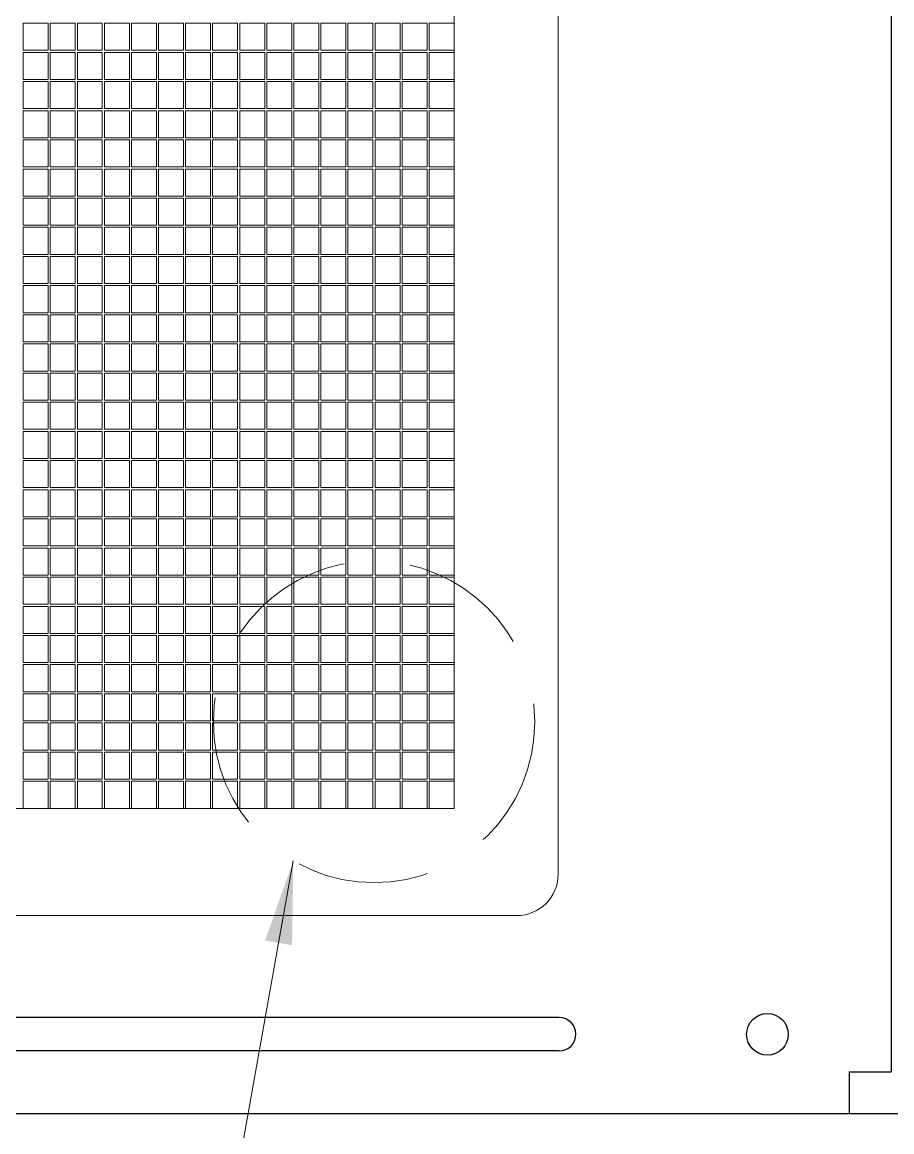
# Model space of a CAD drawing. Extents: x 365 to 1637, y -92 to 444.
# Drawn here: x 1160.39 to 1181.27, y 11.66 to 38.3 of the extents above; entities that cross this region are included whole.
import ezdxf

# ---------------------------------------------------------------- set-up
doc = ezdxf.new("R2010")
doc.units = 0
doc.linetypes.add('HIDDEN2', pattern=[4.7625, 3.175, -1.5875])
for name, color, linetype, lineweight in [('-Dim_mm', 5, 'CONTINUOUS', 13), ('-Text', 7, 'CONTINUOUS', 9), ('AA Detail', 6, 'CONTINUOUS', 20), ('ACTIVE_AREA', 6, 'CONTINUOUS', 0), ('BEZEL', 7, 'CONTINUOUS', 18), ('Detail Circle', 132, 'HIDDEN2', 20), ('VIEW_AREA', 44, 'CONTINUOUS', 20)]:
    doc.layers.add(name, color=color, linetype=linetype, lineweight=lineweight)
doc.layers.add('BZL', color=7, linetype='CONTINUOUS')
doc.layers.add('PCB', color=94, linetype='CONTINUOUS')
doc.styles.add('STYLE1', font='arial.ttf')
doc.dimstyles.new('10x LO_mm', dxfattribs={"dimtxt": 2.6666, "dimasz": 2, "dimexe": 0.5, "dimexo": 0.5, "dimgap": 0.5, "dimtad": 1, "dimlfac": 0.1, "dimzin": 4, "dimdsep": 46, "dimtxsty": 'STYLE1', "dimcen": -2.5, "dimclrd": 256, "dimclre": 256, "dimclrt": 256, "dimadec": 0, "dimazin": 0, "dimtp": 0.5, "dimtm": 0.5, "dimtfac": 1, "dimtmove": 0, "dimatfit": 1, "dimfxl": 0, "dimtolj": 1, "dimtzin": 0, "dimlwd": -1, "dimlwe": -1, "dimarcsym": 0})

# ---------------------------------------------------------------- blocks, each defined once
blk = doc.blocks.new('va')
at = {"layer": 'VIEW_AREA'}
for p, q in [((535.779, 175.903), (535.779, 150.403)), ((453.829, 149.403), (534.779, 149.403))]:
    blk.add_line(p, q, dxfattribs=at)
blk.add_arc((534.779, 150.403), 1, 270, 0, dxfattribs=at)
blk = doc.blocks.new('bezel')
at = {"layer": 'BZL'}
for p, q in [((543.779, 180.653), (543.779, 145.653)), ((535.804, 146.953), (452.804, 146.953)), ((535.804, 146.153), (452.804, 146.153)), ((542.779, 144.653), (542.779, 145.653)), ((542.779, 145.653), (543.779, 145.653)), ((445.829, 144.653), (542.779, 144.653))]:
    blk.add_line(p, q, dxfattribs=at)
blk.add_circle((540.804, 146.553), 0.5, dxfattribs=at)
blk.add_arc((535.804, 146.553), 0.4, 270, 90, dxfattribs=at)

msp = doc.modelspace()

# ---------------------------------------------------------------- linework, layer by layer
at = {"layer": 'AA Detail'}
msp.add_lwpolyline([(1092.812, 41.772), (1170.762, 41.772), (1170.762, 19.422), (1092.812, 19.422)], close=True, dxfattribs=at)
at = {"layer": 'ACTIVE_AREA'}
for points in [[(1160.412, 37.622), (1161.012, 37.622), (1161.012, 38.272), (1160.412, 38.272)], [(1161.062, 37.622), (1161.662, 37.622), (1161.662, 38.272), (1161.062, 38.272)], [(1161.712, 37.622), (1162.312, 37.622), (1162.312, 38.272), (1161.712, 38.272)], [(1162.362, 37.622), (1162.962, 37.622), (1162.962, 38.272), (1162.362, 38.272)], [(1163.012, 37.622), (1163.612, 37.622), (1163.612, 38.272), (1163.012, 38.272)], [(1163.662, 37.622), (1164.262, 37.622), (1164.262, 38.272), (1163.662, 38.272)], [(1164.312, 37.622), (1164.912, 37.622), (1164.912, 38.272), (1164.312, 38.272)], [(1164.962, 37.622), (1165.562, 37.622), (1165.562, 38.272), (1164.962, 38.272)], [(1165.612, 37.622), (1166.212, 37.622), (1166.212, 38.272), (1165.612, 38.272)], [(1166.262, 37.622), (1166.862, 37.622), (1166.862, 38.272), (1166.262, 38.272)], [(1166.912, 37.622), (1167.512, 37.622), (1167.512, 38.272), (1166.912, 38.272)], [(1167.562, 37.622), (1168.162, 37.622), (1168.162, 38.272), (1167.562, 38.272)], [(1168.212, 37.622), (1168.812, 37.622), (1168.812, 38.272), (1168.212, 38.272)], [(1168.862, 37.622), (1169.462, 37.622), (1169.462, 38.272), (1168.862, 38.272)], [(1169.512, 37.622), (1170.112, 37.622), (1170.112, 38.272), (1169.512, 38.272)], [(1170.162, 37.622), (1170.762, 37.622), (1170.762, 38.272), (1170.162, 38.272)], [(1160.412, 36.922), (1161.012, 36.922), (1161.012, 37.572), (1160.412, 37.572)], [(1161.062, 36.922), (1161.662, 36.922), (1161.662, 37.572), (1161.062, 37.572)], [(1161.712, 36.922), (1162.312, 36.922), (1162.312, 37.572), (1161.712, 37.572)], [(1162.362, 36.922), (1162.962, 36.922), (1162.962, 37.572), (1162.362, 37.572)], [(1163.012, 36.922), (1163.612, 36.922), (1163.612, 37.572), (1163.012, 37.572)], [(1163.662, 36.922), (1164.262, 36.922), (1164.262, 37.572), (1163.662, 37.572)], [(1164.312, 36.922), (1164.912, 36.922), (1164.912, 37.572), (1164.312, 37.572)], [(1164.962, 36.922), (1165.562, 36.922), (1165.562, 37.572), (1164.962, 37.572)], [(1165.612, 36.922), (1166.212, 36.922), (1166.212, 37.572), (1165.612, 37.572)], [(1166.262, 36.922), (1166.862, 36.922), (1166.862, 37.572), (1166.262, 37.572)], [(1166.912, 36.922), (1167.512, 36.922), (1167.512, 37.572), (1166.912, 37.572)], [(1167.562, 36.922), (1168.162, 36.922), (1168.162, 37.572), (1167.562, 37.572)], [(1168.212, 36.922), (1168.812, 36.922), (1168.812, 37.572), (1168.212, 37.572)], [(1168.862, 36.922), (1169.462, 36.922), (1169.462, 37.572), (1168.862, 37.572)], [(1169.512, 36.922), (1170.112, 36.922), (1170.112, 37.572), (1169.512, 37.572)], [(1170.162, 36.922), (1170.762, 36.922), (1170.762, 37.572), (1170.162, 37.572)], [(1160.412, 36.222), (1161.012, 36.222), (1161.012, 36.872), (1160.412, 36.872)], [(1161.062, 36.222), (1161.662, 36.222), (1161.662, 36.872), (1161.062, 36.872)], [(1161.712, 36.222), (1162.312, 36.222), (1162.312, 36.872), (1161.712, 36.872)], [(1162.362, 36.222), (1162.962, 36.222), (1162.962, 36.872), (1162.362, 36.872)], [(1163.012, 36.222), (1163.612, 36.222), (1163.612, 36.872), (1163.012, 36.872)], [(1163.662, 36.222), (1164.262, 36.222), (1164.262, 36.872), (1163.662, 36.872)], [(1164.312, 36.222), (1164.912, 36.222), (1164.912, 36.872), (1164.312, 36.872)], [(1164.962, 36.222), (1165.562, 36.222), (1165.562, 36.872), (1164.962, 36.872)], [(1165.612, 36.222), (1166.212, 36.222), (1166.212, 36.872), (1165.612, 36.872)], [(1166.262, 36.222), (1166.862, 36.222), (1166.862, 36.872), (1166.262, 36.872)], [(1166.912, 36.222), (1167.512, 36.222), (1167.512, 36.872), (1166.912, 36.872)], [(1167.562, 36.222), (1168.162, 36.222), (1168.162, 36.872), (1167.562, 36.872)], [(1168.212, 36.222), (1168.812, 36.222), (1168.812, 36.872), (1168.212, 36.872)], [(1168.862, 36.222), (1169.462, 36.222), (1169.462, 36.872), (1168.862, 36.872)], [(1169.512, 36.222), (1170.112, 36.222), (1170.112, 36.872), (1169.512, 36.872)], [(1170.162, 36.222), (1170.762, 36.222), (1170.762, 36.872), (1170.162, 36.872)], [(1160.412, 35.522), (1161.012, 35.522), (1161.012, 36.172), (1160.412, 36.172)], [(1161.062, 35.522), (1161.662, 35.522), (1161.662, 36.172), (1161.062, 36.172)], [(1161.712, 35.522), (1162.312, 35.522), (1162.312, 36.172), (1161.712, 36.172)], [(1162.362, 35.522), (1162.962, 35.522), (1162.962, 36.172), (1162.362, 36.172)], [(1163.012, 35.522), (1163.612, 35.522), (1163.612, 36.172), (1163.012, 36.172)], [(1163.662, 35.522), (1164.262, 35.522), (1164.262, 36.172), (1163.662, 36.172)], [(1164.312, 35.522), (1164.912, 35.522), (1164.912, 36.172), (1164.312, 36.172)], [(1164.962, 35.522), (1165.562, 35.522), (1165.562, 36.172), (1164.962, 36.172)], [(1165.612, 35.522), (1166.212, 35.522), (1166.212, 36.172), (1165.612, 36.172)], [(1166.262, 35.522), (1166.862, 35.522), (1166.862, 36.172), (1166.262, 36.172)], [(1166.912, 35.522), (1167.512, 35.522), (1167.512, 36.172), (1166.912, 36.172)], [(1167.562, 35.522), (1168.162, 35.522), (1168.162, 36.172), (1167.562, 36.172)], [(1168.212, 35.522), (1168.812, 35.522), (1168.812, 36.172), (1168.212, 36.172)], [(1168.862, 35.522), (1169.462, 35.522), (1169.462, 36.172), (1168.862, 36.172)], [(1169.512, 35.522), (1170.112, 35.522), (1170.112, 36.172), (1169.512, 36.172)], [(1170.162, 35.522), (1170.762, 35.522), (1170.762, 36.172), (1170.162, 36.172)], [(1160.412, 34.822), (1161.012, 34.822), (1161.012, 35.472), (1160.412, 35.472)], [(1161.062, 34.822), (1161.662, 34.822), (1161.662, 35.472), (1161.062, 35.472)], [(1161.712, 34.822), (1162.312, 34.822), (1162.312, 35.472), (1161.712, 35.472)], [(1162.362, 34.822), (1162.962, 34.822), (1162.962, 35.472), (1162.362, 35.472)], [(1163.012, 34.822), (1163.612, 34.822), (1163.612, 35.472), (1163.012, 35.472)], [(1163.662, 34.822), (1164.262, 34.822), (1164.262, 35.472), (1163.662, 35.472)], [(1164.312, 34.822), (1164.912, 34.822), (1164.912, 35.472), (1164.312, 35.472)], [(1164.962, 34.822), (1165.562, 34.822), (1165.562, 35.472), (1164.962, 35.472)], [(1165.612, 34.822), (1166.212, 34.822), (1166.212, 35.472), (1165.612, 35.472)], [(1166.262, 34.822), (1166.862, 34.822), (1166.862, 35.472), (1166.262, 35.472)], [(1166.912, 34.822), (1167.512, 34.822), (1167.512, 35.472), (1166.912, 35.472)], [(1167.562, 34.822), (1168.162, 34.822), (1168.162, 35.472), (1167.562, 35.472)], [(1168.212, 34.822), (1168.812, 34.822), (1168.812, 35.472), (1168.212, 35.472)], [(1168.862, 34.822), (1169.462, 34.822), (1169.462, 35.472), (1168.862, 35.472)], [(1169.512, 34.822), (1170.112, 34.822), (1170.112, 35.472), (1169.512, 35.472)], [(1170.162, 34.822), (1170.762, 34.822), (1170.762, 35.472), (1170.162, 35.472)], [(1160.412, 34.122), (1161.012, 34.122), (1161.012, 34.772), (1160.412, 34.772)], [(1161.062, 34.122), (1161.662, 34.122), (1161.662, 34.772), (1161.062, 34.772)], [(1161.712, 34.122), (1162.312, 34.122), (1162.312, 34.772), (1161.712, 34.772)], [(1162.362, 34.122), (1162.962, 34.122), (1162.962, 34.772), (1162.362, 34.772)], [(1163.012, 34.122), (1163.612, 34.122), (1163.612, 34.772), (1163.012, 34.772)], [(1163.662, 34.122), (1164.262, 34.122), (1164.262, 34.772), (1163.662, 34.772)], [(1164.312, 34.122), (1164.912, 34.122), (1164.912, 34.772), (1164.312, 34.772)], [(1164.962, 34.122), (1165.562, 34.122), (1165.562, 34.772), (1164.962, 34.772)], [(1165.612, 34.122), (1166.212, 34.122), (1166.212, 34.772), (1165.612, 34.772)], [(1166.262, 34.122), (1166.862, 34.122), (1166.862, 34.772), (1166.262, 34.772)], [(1166.912, 34.122), (1167.512, 34.122), (1167.512, 34.772), (1166.912, 34.772)], [(1167.562, 34.122), (1168.162, 34.122), (1168.162, 34.772), (1167.562, 34.772)], [(1168.212, 34.122), (1168.812, 34.122), (1168.812, 34.772), (1168.212, 34.772)], [(1168.862, 34.122), (1169.462, 34.122), (1169.462, 34.772), (1168.862, 34.772)], [(1169.512, 34.122), (1170.112, 34.122), (1170.112, 34.772), (1169.512, 34.772)], [(1170.162, 34.122), (1170.762, 34.122), (1170.762, 34.772), (1170.162, 34.772)], [(1160.412, 33.422), (1161.012, 33.422), (1161.012, 34.072), (1160.412, 34.072)], [(1161.062, 33.422), (1161.662, 33.422), (1161.662, 34.072), (1161.062, 34.072)], [(1161.712, 33.422), (1162.312, 33.422), (1162.312, 34.072), (1161.712, 34.072)], [(1162.362, 33.422), (1162.962, 33.422), (1162.962, 34.072), (1162.362, 34.072)], [(1163.012, 33.422), (1163.612, 33.422), (1163.612, 34.072), (1163.012, 34.072)], [(1163.662, 33.422), (1164.262, 33.422), (1164.262, 34.072), (1163.662, 34.072)], [(1164.312, 33.422), (1164.912, 33.422), (1164.912, 34.072), (1164.312, 34.072)], [(1164.962, 33.422), (1165.562, 33.422), (1165.562, 34.072), (1164.962, 34.072)], [(1165.612, 33.422), (1166.212, 33.422), (1166.212, 34.072), (1165.612, 34.072)], [(1166.262, 33.422), (1166.862, 33.422), (1166.862, 34.072), (1166.262, 34.072)], [(1166.912, 33.422), (1167.512, 33.422), (1167.512, 34.072), (1166.912, 34.072)], [(1167.562, 33.422), (1168.162, 33.422), (1168.162, 34.072), (1167.562, 34.072)], [(1168.212, 33.422), (1168.812, 33.422), (1168.812, 34.072), (1168.212, 34.072)], [(1168.862, 33.422), (1169.462, 33.422), (1169.462, 34.072), (1168.862, 34.072)], [(1169.512, 33.422), (1170.112, 33.422), (1170.112, 34.072), (1169.512, 34.072)], [(1170.162, 33.422), (1170.762, 33.422), (1170.762, 34.072), (1170.162, 34.072)], [(1160.412, 32.722), (1161.012, 32.722), (1161.012, 33.372), (1160.412, 33.372)], [(1161.062, 32.722), (1161.662, 32.722), (1161.662, 33.372), (1161.062, 33.372)], [(1161.712, 32.722), (1162.312, 32.722), (1162.312, 33.372), (1161.712, 33.372)], [(1162.362, 32.722), (1162.962, 32.722), (1162.962, 33.372), (1162.362, 33.372)], [(1163.012, 32.722), (1163.612, 32.722), (1163.612, 33.372), (1163.012, 33.372)], [(1163.662, 32.722), (1164.262, 32.722), (1164.262, 33.372), (1163.662, 33.372)], [(1164.312, 32.722), (1164.912, 32.722), (1164.912, 33.372), (1164.312, 33.372)], [(1164.962, 32.722), (1165.562, 32.722), (1165.562, 33.372), (1164.962, 33.372)], [(1165.612, 32.722), (1166.212, 32.722), (1166.212, 33.372), (1165.612, 33.372)], [(1166.262, 32.722), (1166.862, 32.722), (1166.862, 33.372), (1166.262, 33.372)], [(1166.912, 32.722), (1167.512, 32.722), (1167.512, 33.372), (1166.912, 33.372)], [(1167.562, 32.722), (1168.162, 32.722), (1168.162, 33.372), (1167.562, 33.372)], [(1168.212, 32.722), (1168.812, 32.722), (1168.812, 33.372), (1168.212, 33.372)], [(1168.862, 32.722), (1169.462, 32.722), (1169.462, 33.372), (1168.862, 33.372)], [(1169.512, 32.722), (1170.112, 32.722), (1170.112, 33.372), (1169.512, 33.372)], [(1170.162, 32.722), (1170.762, 32.722), (1170.762, 33.372), (1170.162, 33.372)], [(1160.412, 32.022), (1161.012, 32.022), (1161.012, 32.672), (1160.412, 32.672)], [(1161.062, 32.022), (1161.662, 32.022), (1161.662, 32.672), (1161.062, 32.672)], [(1161.712, 32.022), (1162.312, 32.022), (1162.312, 32.672), (1161.712, 32.672)], [(1162.362, 32.022), (1162.962, 32.022), (1162.962, 32.672), (1162.362, 32.672)], [(1163.012, 32.022), (1163.612, 32.022), (1163.612, 32.672), (1163.012, 32.672)], [(1163.662, 32.022), (1164.262, 32.022), (1164.262, 32.672), (1163.662, 32.672)], [(1164.312, 32.022), (1164.912, 32.022), (1164.912, 32.672), (1164.312, 32.672)], [(1164.962, 32.022), (1165.562, 32.022), (1165.562, 32.672), (1164.962, 32.672)], [(1165.612, 32.022), (1166.212, 32.022), (1166.212, 32.672), (1165.612, 32.672)], [(1166.262, 32.022), (1166.862, 32.022), (1166.862, 32.672), (1166.262, 32.672)], [(1166.912, 32.022), (1167.512, 32.022), (1167.512, 32.672), (1166.912, 32.672)], [(1167.562, 32.022), (1168.162, 32.022), (1168.162, 32.672), (1167.562, 32.672)], [(1168.212, 32.022), (1168.812, 32.022), (1168.812, 32.672), (1168.212, 32.672)], [(1168.862, 32.022), (1169.462, 32.022), (1169.462, 32.672), (1168.862, 32.672)], [(1169.512, 32.022), (1170.112, 32.022), (1170.112, 32.672), (1169.512, 32.672)], [(1170.162, 32.022), (1170.762, 32.022), (1170.762, 32.672), (1170.162, 32.672)], [(1160.412, 31.322), (1161.012, 31.322), (1161.012, 31.972), (1160.412, 31.972)], [(1161.062, 31.322), (1161.662, 31.322), (1161.662, 31.972), (1161.062, 31.972)], [(1161.712, 31.322), (1162.312, 31.322), (1162.312, 31.972), (1161.712, 31.972)], [(1162.362, 31.322), (1162.962, 31.322), (1162.962, 31.972), (1162.362, 31.972)], [(1163.012, 31.322), (1163.612, 31.322), (1163.612, 31.972), (1163.012, 31.972)], [(1163.662, 31.322), (1164.262, 31.322), (1164.262, 31.972), (1163.662, 31.972)], [(1164.312, 31.322), (1164.912, 31.322), (1164.912, 31.972), (1164.312, 31.972)], [(1164.962, 31.322), (1165.562, 31.322), (1165.562, 31.972), (1164.962, 31.972)], [(1165.612, 31.322), (1166.212, 31.322), (1166.212, 31.972), (1165.612, 31.972)], [(1166.262, 31.322), (1166.862, 31.322), (1166.862, 31.972), (1166.262, 31.972)], [(1166.912, 31.322), (1167.512, 31.322), (1167.512, 31.972), (1166.912, 31.972)], [(1167.562, 31.322), (1168.162, 31.322), (1168.162, 31.972), (1167.562, 31.972)], [(1168.212, 31.322), (1168.812, 31.322), (1168.812, 31.972), (1168.212, 31.972)], [(1168.862, 31.322), (1169.462, 31.322), (1169.462, 31.972), (1168.862, 31.972)], [(1169.512, 31.322), (1170.112, 31.322), (1170.112, 31.972), (1169.512, 31.972)], [(1170.162, 31.322), (1170.762, 31.322), (1170.762, 31.972), (1170.162, 31.972)], [(1160.412, 30.622), (1161.012, 30.622), (1161.012, 31.272), (1160.412, 31.272)], [(1161.062, 30.622), (1161.662, 30.622), (1161.662, 31.272), (1161.062, 31.272)], [(1161.712, 30.622), (1162.312, 30.622), (1162.312, 31.272), (1161.712, 31.272)], [(1162.362, 30.622), (1162.962, 30.622), (1162.962, 31.272), (1162.362, 31.272)], [(1163.012, 30.622), (1163.612, 30.622), (1163.612, 31.272), (1163.012, 31.272)], [(1163.662, 30.622), (1164.262, 30.622), (1164.262, 31.272), (1163.662, 31.272)], [(1164.312, 30.622), (1164.912, 30.622), (1164.912, 31.272), (1164.312, 31.272)], [(1164.962, 30.622), (1165.562, 30.622), (1165.562, 31.272), (1164.962, 31.272)], [(1165.612, 30.622), (1166.212, 30.622), (1166.212, 31.272), (1165.612, 31.272)], [(1166.262, 30.622), (1166.862, 30.622), (1166.862, 31.272), (1166.262, 31.272)], [(1166.912, 30.622), (1167.512, 30.622), (1167.512, 31.272), (1166.912, 31.272)], [(1167.562, 30.622), (1168.162, 30.622), (1168.162, 31.272), (1167.562, 31.272)], [(1168.212, 30.622), (1168.812, 30.622), (1168.812, 31.272), (1168.212, 31.272)], [(1168.862, 30.622), (1169.462, 30.622), (1169.462, 31.272), (1168.862, 31.272)], [(1169.512, 30.622), (1170.112, 30.622), (1170.112, 31.272), (1169.512, 31.272)], [(1170.162, 30.622), (1170.762, 30.622), (1170.762, 31.272), (1170.162, 31.272)], [(1160.412, 30.572), (1161.012, 30.572), (1161.012, 29.922), (1160.412, 29.922)], [(1161.062, 30.572), (1161.662, 30.572), (1161.662, 29.922), (1161.062, 29.922)], [(1161.712, 30.572), (1162.312, 30.572), (1162.312, 29.922), (1161.712, 29.922)], [(1162.362, 30.572), (1162.962, 30.572), (1162.962, 29.922), (1162.362, 29.922)], [(1163.012, 30.572), (1163.612, 30.572), (1163.612, 29.922), (1163.012, 29.922)], [(1163.662, 30.572), (1164.262, 30.572), (1164.262, 29.922), (1163.662, 29.922)], [(1164.312, 30.572), (1164.912, 30.572), (1164.912, 29.922), (1164.312, 29.922)], [(1164.962, 30.572), (1165.562, 30.572), (1165.562, 29.922), (1164.962, 29.922)], [(1165.612, 30.572), (1166.212, 30.572), (1166.212, 29.922), (1165.612, 29.922)], [(1166.262, 30.572), (1166.862, 30.572), (1166.862, 29.922), (1166.262, 29.922)], [(1166.912, 30.572), (1167.512, 30.572), (1167.512, 29.922), (1166.912, 29.922)], [(1167.562, 30.572), (1168.162, 30.572), (1168.162, 29.922), (1167.562, 29.922)], [(1168.212, 30.572), (1168.812, 30.572), (1168.812, 29.922), (1168.212, 29.922)], [(1168.862, 30.572), (1169.462, 30.572), (1169.462, 29.922), (1168.862, 29.922)], [(1169.512, 30.572), (1170.112, 30.572), (1170.112, 29.922), (1169.512, 29.922)], [(1170.162, 30.572), (1170.762, 30.572), (1170.762, 29.922), (1170.162, 29.922)], [(1160.412, 29.872), (1161.012, 29.872), (1161.012, 29.222), (1160.412, 29.222)], [(1161.062, 29.872), (1161.662, 29.872), (1161.662, 29.222), (1161.062, 29.222)], [(1161.712, 29.872), (1162.312, 29.872), (1162.312, 29.222), (1161.712, 29.222)], [(1162.362, 29.872), (1162.962, 29.872), (1162.962, 29.222), (1162.362, 29.222)], [(1163.012, 29.872), (1163.612, 29.872), (1163.612, 29.222), (1163.012, 29.222)], [(1163.662, 29.872), (1164.262, 29.872), (1164.262, 29.222), (1163.662, 29.222)], [(1164.312, 29.872), (1164.912, 29.872), (1164.912, 29.222), (1164.312, 29.222)], [(1164.962, 29.872), (1165.562, 29.872), (1165.562, 29.222), (1164.962, 29.222)], [(1165.612, 29.872), (1166.212, 29.872), (1166.212, 29.222), (1165.612, 29.222)], [(1166.262, 29.872), (1166.862, 29.872), (1166.862, 29.222), (1166.262, 29.222)], [(1166.912, 29.872), (1167.512, 29.872), (1167.512, 29.222), (1166.912, 29.222)], [(1167.562, 29.872), (1168.162, 29.872), (1168.162, 29.222), (1167.562, 29.222)], [(1168.212, 29.872), (1168.812, 29.872), (1168.812, 29.222), (1168.212, 29.222)], [(1168.862, 29.872), (1169.462, 29.872), (1169.462, 29.222), (1168.862, 29.222)], [(1169.512, 29.872), (1170.112, 29.872), (1170.112, 29.222), (1169.512, 29.222)], [(1170.162, 29.872), (1170.762, 29.872), (1170.762, 29.222), (1170.162, 29.222)], [(1160.412, 29.172), (1161.012, 29.172), (1161.012, 28.522), (1160.412, 28.522)], [(1161.062, 29.172), (1161.662, 29.172), (1161.662, 28.522), (1161.062, 28.522)], [(1161.712, 29.172), (1162.312, 29.172), (1162.312, 28.522), (1161.712, 28.522)], [(1162.362, 29.172), (1162.962, 29.172), (1162.962, 28.522), (1162.362, 28.522)], [(1163.012, 29.172), (1163.612, 29.172), (1163.612, 28.522), (1163.012, 28.522)], [(1163.662, 29.172), (1164.262, 29.172), (1164.262, 28.522), (1163.662, 28.522)], [(1164.312, 29.172), (1164.912, 29.172), (1164.912, 28.522), (1164.312, 28.522)], [(1164.962, 29.172), (1165.562, 29.172), (1165.562, 28.522), (1164.962, 28.522)], [(1165.612, 29.172), (1166.212, 29.172), (1166.212, 28.522), (1165.612, 28.522)], [(1166.262, 29.172), (1166.862, 29.172), (1166.862, 28.522), (1166.262, 28.522)], [(1166.912, 29.172), (1167.512, 29.172), (1167.512, 28.522), (1166.912, 28.522)], [(1167.562, 29.172), (1168.162, 29.172), (1168.162, 28.522), (1167.562, 28.522)], [(1168.212, 29.172), (1168.812, 29.172), (1168.812, 28.522), (1168.212, 28.522)], [(1168.862, 29.172), (1169.462, 29.172), (1169.462, 28.522), (1168.862, 28.522)], [(1169.512, 29.172), (1170.112, 29.172), (1170.112, 28.522), (1169.512, 28.522)], [(1170.162, 29.172), (1170.762, 29.172), (1170.762, 28.522), (1170.162, 28.522)], [(1160.412, 28.472), (1161.012, 28.472), (1161.012, 27.822), (1160.412, 27.822)], [(1161.062, 28.472), (1161.662, 28.472), (1161.662, 27.822), (1161.062, 27.822)], [(1161.712, 28.472), (1162.312, 28.472), (1162.312, 27.822), (1161.712, 27.822)], [(1162.362, 28.472), (1162.962, 28.472), (1162.962, 27.822), (1162.362, 27.822)], [(1163.012, 28.472), (1163.612, 28.472), (1163.612, 27.822), (1163.012, 27.822)], [(1163.662, 28.472), (1164.262, 28.472), (1164.262, 27.822), (1163.662, 27.822)], [(1164.312, 28.472), (1164.912, 28.472), (1164.912, 27.822), (1164.312, 27.822)], [(1164.962, 28.472), (1165.562, 28.472), (1165.562, 27.822), (1164.962, 27.822)], [(1165.612, 28.472), (1166.212, 28.472), (1166.212, 27.822), (1165.612, 27.822)], [(1166.262, 28.472), (1166.862, 28.472), (1166.862, 27.822), (1166.262, 27.822)], [(1166.912, 28.472), (1167.512, 28.472), (1167.512, 27.822), (1166.912, 27.822)], [(1167.562, 28.472), (1168.162, 28.472), (1168.162, 27.822), (1167.562, 27.822)], [(1168.212, 28.472), (1168.812, 28.472), (1168.812, 27.822), (1168.212, 27.822)], [(1168.862, 28.472), (1169.462, 28.472), (1169.462, 27.822), (1168.862, 27.822)], [(1169.512, 28.472), (1170.112, 28.472), (1170.112, 27.822), (1169.512, 27.822)], [(1170.162, 28.472), (1170.762, 28.472), (1170.762, 27.822), (1170.162, 27.822)], [(1160.412, 27.772), (1161.012, 27.772), (1161.012, 27.122), (1160.412, 27.122)], [(1161.062, 27.772), (1161.662, 27.772), (1161.662, 27.122), (1161.062, 27.122)], [(1161.712, 27.772), (1162.312, 27.772), (1162.312, 27.122), (1161.712, 27.122)], [(1162.362, 27.772), (1162.962, 27.772), (1162.962, 27.122), (1162.362, 27.122)], [(1163.012, 27.772), (1163.612, 27.772), (1163.612, 27.122), (1163.012, 27.122)], [(1163.662, 27.772), (1164.262, 27.772), (1164.262, 27.122), (1163.662, 27.122)], [(1164.312, 27.772), (1164.912, 27.772), (1164.912, 27.122), (1164.312, 27.122)], [(1164.962, 27.772), (1165.562, 27.772), (1165.562, 27.122), (1164.962, 27.122)], [(1165.612, 27.772), (1166.212, 27.772), (1166.212, 27.122), (1165.612, 27.122)], [(1166.262, 27.772), (1166.862, 27.772), (1166.862, 27.122), (1166.262, 27.122)], [(1166.912, 27.772), (1167.512, 27.772), (1167.512, 27.122), (1166.912, 27.122)], [(1167.562, 27.772), (1168.162, 27.772), (1168.162, 27.122), (1167.562, 27.122)], [(1168.212, 27.772), (1168.812, 27.772), (1168.812, 27.122), (1168.212, 27.122)], [(1168.862, 27.772), (1169.462, 27.772), (1169.462, 27.122), (1168.862, 27.122)], [(1169.512, 27.772), (1170.112, 27.772), (1170.112, 27.122), (1169.512, 27.122)], [(1170.162, 27.772), (1170.762, 27.772), (1170.762, 27.122), (1170.162, 27.122)], [(1160.412, 27.072), (1161.012, 27.072), (1161.012, 26.422), (1160.412, 26.422)], [(1161.062, 27.072), (1161.662, 27.072), (1161.662, 26.422), (1161.062, 26.422)], [(1161.712, 27.072), (1162.312, 27.072), (1162.312, 26.422), (1161.712, 26.422)], [(1162.362, 27.072), (1162.962, 27.072), (1162.962, 26.422), (1162.362, 26.422)], [(1163.012, 27.072), (1163.612, 27.072), (1163.612, 26.422), (1163.012, 26.422)], [(1163.662, 27.072), (1164.262, 27.072), (1164.262, 26.422), (1163.662, 26.422)], [(1164.312, 27.072), (1164.912, 27.072), (1164.912, 26.422), (1164.312, 26.422)], [(1164.962, 27.072), (1165.562, 27.072), (1165.562, 26.422), (1164.962, 26.422)], [(1165.612, 27.072), (1166.212, 27.072), (1166.212, 26.422), (1165.612, 26.422)], [(1166.262, 27.072), (1166.862, 27.072), (1166.862, 26.422), (1166.262, 26.422)], [(1166.912, 27.072), (1167.512, 27.072), (1167.512, 26.422), (1166.912, 26.422)], [(1167.562, 27.072), (1168.162, 27.072), (1168.162, 26.422), (1167.562, 26.422)], [(1168.212, 27.072), (1168.812, 27.072), (1168.812, 26.422), (1168.212, 26.422)], [(1168.862, 27.072), (1169.462, 27.072), (1169.462, 26.422), (1168.862, 26.422)], [(1169.512, 27.072), (1170.112, 27.072), (1170.112, 26.422), (1169.512, 26.422)], [(1170.162, 27.072), (1170.762, 27.072), (1170.762, 26.422), (1170.162, 26.422)], [(1160.412, 26.372), (1161.012, 26.372), (1161.012, 25.722), (1160.412, 25.722)], [(1161.062, 26.372), (1161.662, 26.372), (1161.662, 25.722), (1161.062, 25.722)], [(1161.712, 26.372), (1162.312, 26.372), (1162.312, 25.722), (1161.712, 25.722)], [(1162.362, 26.372), (1162.962, 26.372), (1162.962, 25.722), (1162.362, 25.722)], [(1163.012, 26.372), (1163.612, 26.372), (1163.612, 25.722), (1163.012, 25.722)], [(1163.662, 26.372), (1164.262, 26.372), (1164.262, 25.722), (1163.662, 25.722)], [(1164.312, 26.372), (1164.912, 26.372), (1164.912, 25.722), (1164.312, 25.722)], [(1164.962, 26.372), (1165.562, 26.372), (1165.562, 25.722), (1164.962, 25.722)], [(1165.612, 26.372), (1166.212, 26.372), (1166.212, 25.722), (1165.612, 25.722)], [(1166.262, 26.372), (1166.862, 26.372), (1166.862, 25.722), (1166.262, 25.722)], [(1166.912, 26.372), (1167.512, 26.372), (1167.512, 25.722), (1166.912, 25.722)], [(1167.562, 26.372), (1168.162, 26.372), (1168.162, 25.722), (1167.562, 25.722)], [(1168.212, 26.372), (1168.812, 26.372), (1168.812, 25.722), (1168.212, 25.722)], [(1168.862, 26.372), (1169.462, 26.372), (1169.462, 25.722), (1168.862, 25.722)], [(1169.512, 26.372), (1170.112, 26.372), (1170.112, 25.722), (1169.512, 25.722)], [(1170.162, 26.372), (1170.762, 26.372), (1170.762, 25.722), (1170.162, 25.722)], [(1160.412, 25.672), (1161.012, 25.672), (1161.012, 25.022), (1160.412, 25.022)], [(1161.062, 25.672), (1161.662, 25.672), (1161.662, 25.022), (1161.062, 25.022)], [(1161.712, 25.672), (1162.312, 25.672), (1162.312, 25.022), (1161.712, 25.022)], [(1162.362, 25.672), (1162.962, 25.672), (1162.962, 25.022), (1162.362, 25.022)], [(1163.012, 25.672), (1163.612, 25.672), (1163.612, 25.022), (1163.012, 25.022)], [(1163.662, 25.672), (1164.262, 25.672), (1164.262, 25.022), (1163.662, 25.022)], [(1164.312, 25.672), (1164.912, 25.672), (1164.912, 25.022), (1164.312, 25.022)], [(1164.962, 25.672), (1165.562, 25.672), (1165.562, 25.022), (1164.962, 25.022)], [(1165.612, 25.672), (1166.212, 25.672), (1166.212, 25.022), (1165.612, 25.022)], [(1166.262, 25.672), (1166.862, 25.672), (1166.862, 25.022), (1166.262, 25.022)], [(1166.912, 25.672), (1167.512, 25.672), (1167.512, 25.022), (1166.912, 25.022)], [(1167.562, 25.672), (1168.162, 25.672), (1168.162, 25.022), (1167.562, 25.022)], [(1168.212, 25.672), (1168.812, 25.672), (1168.812, 25.022), (1168.212, 25.022)], [(1168.862, 25.672), (1169.462, 25.672), (1169.462, 25.022), (1168.862, 25.022)], [(1169.512, 25.672), (1170.112, 25.672), (1170.112, 25.022), (1169.512, 25.022)], [(1170.162, 25.672), (1170.762, 25.672), (1170.762, 25.022), (1170.162, 25.022)], [(1160.412, 24.972), (1161.012, 24.972), (1161.012, 24.322), (1160.412, 24.322)], [(1161.062, 24.972), (1161.662, 24.972), (1161.662, 24.322), (1161.062, 24.322)], [(1161.712, 24.972), (1162.312, 24.972), (1162.312, 24.322), (1161.712, 24.322)], [(1162.362, 24.972), (1162.962, 24.972), (1162.962, 24.322), (1162.362, 24.322)], [(1163.012, 24.972), (1163.612, 24.972), (1163.612, 24.322), (1163.012, 24.322)], [(1163.662, 24.972), (1164.262, 24.972), (1164.262, 24.322), (1163.662, 24.322)], [(1164.312, 24.972), (1164.912, 24.972), (1164.912, 24.322), (1164.312, 24.322)], [(1164.962, 24.972), (1165.562, 24.972), (1165.562, 24.322), (1164.962, 24.322)], [(1165.612, 24.972), (1166.212, 24.972), (1166.212, 24.322), (1165.612, 24.322)], [(1166.262, 24.972), (1166.862, 24.972), (1166.862, 24.322), (1166.262, 24.322)], [(1166.912, 24.972), (1167.512, 24.972), (1167.512, 24.322), (1166.912, 24.322)], [(1167.562, 24.972), (1168.162, 24.972), (1168.162, 24.322), (1167.562, 24.322)], [(1168.212, 24.972), (1168.812, 24.972), (1168.812, 24.322), (1168.212, 24.322)], [(1168.862, 24.972), (1169.462, 24.972), (1169.462, 24.322), (1168.862, 24.322)], [(1169.512, 24.972), (1170.112, 24.972), (1170.112, 24.322), (1169.512, 24.322)], [(1170.162, 24.972), (1170.762, 24.972), (1170.762, 24.322), (1170.162, 24.322)], [(1160.412, 24.272), (1161.012, 24.272), (1161.012, 23.622), (1160.412, 23.622)], [(1161.062, 24.272), (1161.662, 24.272), (1161.662, 23.622), (1161.062, 23.622)], [(1161.712, 24.272), (1162.312, 24.272), (1162.312, 23.622), (1161.712, 23.622)], [(1162.362, 24.272), (1162.962, 24.272), (1162.962, 23.622), (1162.362, 23.622)], [(1163.012, 24.272), (1163.612, 24.272), (1163.612, 23.622), (1163.012, 23.622)], [(1163.662, 24.272), (1164.262, 24.272), (1164.262, 23.622), (1163.662, 23.622)], [(1164.312, 24.272), (1164.912, 24.272), (1164.912, 23.622), (1164.312, 23.622)], [(1164.962, 24.272), (1165.562, 24.272), (1165.562, 23.622), (1164.962, 23.622)], [(1165.612, 24.272), (1166.212, 24.272), (1166.212, 23.622), (1165.612, 23.622)], [(1166.262, 24.272), (1166.862, 24.272), (1166.862, 23.622), (1166.262, 23.622)], [(1166.912, 24.272), (1167.512, 24.272), (1167.512, 23.622), (1166.912, 23.622)], [(1167.562, 24.272), (1168.162, 24.272), (1168.162, 23.622), (1167.562, 23.622)], [(1168.212, 24.272), (1168.812, 24.272), (1168.812, 23.622), (1168.212, 23.622)], [(1168.862, 24.272), (1169.462, 24.272), (1169.462, 23.622), (1168.862, 23.622)], [(1169.512, 24.272), (1170.112, 24.272), (1170.112, 23.622), (1169.512, 23.622)], [(1170.162, 24.272), (1170.762, 24.272), (1170.762, 23.622), (1170.162, 23.622)], [(1160.412, 23.572), (1161.012, 23.572), (1161.012, 22.922), (1160.412, 22.922)], [(1161.062, 23.572), (1161.662, 23.572), (1161.662, 22.922), (1161.062, 22.922)], [(1161.712, 23.572), (1162.312, 23.572), (1162.312, 22.922), (1161.712, 22.922)], [(1162.362, 23.572), (1162.962, 23.572), (1162.962, 22.922), (1162.362, 22.922)], [(1163.012, 23.572), (1163.612, 23.572), (1163.612, 22.922), (1163.012, 22.922)], [(1163.662, 23.572), (1164.262, 23.572), (1164.262, 22.922), (1163.662, 22.922)], [(1164.312, 23.572), (1164.912, 23.572), (1164.912, 22.922), (1164.312, 22.922)], [(1164.962, 23.572), (1165.562, 23.572), (1165.562, 22.922), (1164.962, 22.922)], [(1165.612, 23.572), (1166.212, 23.572), (1166.212, 22.922), (1165.612, 22.922)], [(1166.262, 23.572), (1166.862, 23.572), (1166.862, 22.922), (1166.262, 22.922)], [(1166.912, 23.572), (1167.512, 23.572), (1167.512, 22.922), (1166.912, 22.922)], [(1167.562, 23.572), (1168.162, 23.572), (1168.162, 22.922), (1167.562, 22.922)], [(1168.212, 23.572), (1168.812, 23.572), (1168.812, 22.922), (1168.212, 22.922)], [(1168.862, 23.572), (1169.462, 23.572), (1169.462, 22.922), (1168.862, 22.922)], [(1169.512, 23.572), (1170.112, 23.572), (1170.112, 22.922), (1169.512, 22.922)], [(1170.162, 23.572), (1170.762, 23.572), (1170.762, 22.922), (1170.162, 22.922)], [(1160.412, 22.872), (1161.012, 22.872), (1161.012, 22.222), (1160.412, 22.222)], [(1161.062, 22.872), (1161.662, 22.872), (1161.662, 22.222), (1161.062, 22.222)], [(1161.712, 22.872), (1162.312, 22.872), (1162.312, 22.222), (1161.712, 22.222)], [(1162.362, 22.872), (1162.962, 22.872), (1162.962, 22.222), (1162.362, 22.222)], [(1163.012, 22.872), (1163.612, 22.872), (1163.612, 22.222), (1163.012, 22.222)], [(1163.662, 22.872), (1164.262, 22.872), (1164.262, 22.222), (1163.662, 22.222)], [(1164.312, 22.872), (1164.912, 22.872), (1164.912, 22.222), (1164.312, 22.222)], [(1164.962, 22.872), (1165.562, 22.872), (1165.562, 22.222), (1164.962, 22.222)], [(1165.612, 22.872), (1166.212, 22.872), (1166.212, 22.222), (1165.612, 22.222)], [(1166.262, 22.872), (1166.862, 22.872), (1166.862, 22.222), (1166.262, 22.222)], [(1166.912, 22.872), (1167.512, 22.872), (1167.512, 22.222), (1166.912, 22.222)], [(1167.562, 22.872), (1168.162, 22.872), (1168.162, 22.222), (1167.562, 22.222)], [(1168.212, 22.872), (1168.812, 22.872), (1168.812, 22.222), (1168.212, 22.222)], [(1168.862, 22.872), (1169.462, 22.872), (1169.462, 22.222), (1168.862, 22.222)], [(1169.512, 22.872), (1170.112, 22.872), (1170.112, 22.222), (1169.512, 22.222)], [(1170.162, 22.872), (1170.762, 22.872), (1170.762, 22.222), (1170.162, 22.222)], [(1160.412, 22.172), (1161.012, 22.172), (1161.012, 21.522), (1160.412, 21.522)], [(1161.062, 22.172), (1161.662, 22.172), (1161.662, 21.522), (1161.062, 21.522)], [(1161.712, 22.172), (1162.312, 22.172), (1162.312, 21.522), (1161.712, 21.522)], [(1162.362, 22.172), (1162.962, 22.172), (1162.962, 21.522), (1162.362, 21.522)], [(1163.012, 22.172), (1163.612, 22.172), (1163.612, 21.522), (1163.012, 21.522)], [(1163.662, 22.172), (1164.262, 22.172), (1164.262, 21.522), (1163.662, 21.522)], [(1164.312, 22.172), (1164.912, 22.172), (1164.912, 21.522), (1164.312, 21.522)], [(1164.962, 22.172), (1165.562, 22.172), (1165.562, 21.522), (1164.962, 21.522)], [(1165.612, 22.172), (1166.212, 22.172), (1166.212, 21.522), (1165.612, 21.522)], [(1166.262, 22.172), (1166.862, 22.172), (1166.862, 21.522), (1166.262, 21.522)], [(1166.912, 22.172), (1167.512, 22.172), (1167.512, 21.522), (1166.912, 21.522)], [(1167.562, 22.172), (1168.162, 22.172), (1168.162, 21.522), (1167.562, 21.522)], [(1168.212, 22.172), (1168.812, 22.172), (1168.812, 21.522), (1168.212, 21.522)], [(1168.862, 22.172), (1169.462, 22.172), (1169.462, 21.522), (1168.862, 21.522)], [(1169.512, 22.172), (1170.112, 22.172), (1170.112, 21.522), (1169.512, 21.522)], [(1170.162, 22.172), (1170.762, 22.172), (1170.762, 21.522), (1170.162, 21.522)], [(1160.412, 21.472), (1161.012, 21.472), (1161.012, 20.822), (1160.412, 20.822)], [(1161.062, 21.472), (1161.662, 21.472), (1161.662, 20.822), (1161.062, 20.822)], [(1161.712, 21.472), (1162.312, 21.472), (1162.312, 20.822), (1161.712, 20.822)], [(1162.362, 21.472), (1162.962, 21.472), (1162.962, 20.822), (1162.362, 20.822)], [(1163.012, 21.472), (1163.612, 21.472), (1163.612, 20.822), (1163.012, 20.822)], [(1163.662, 21.472), (1164.262, 21.472), (1164.262, 20.822), (1163.662, 20.822)], [(1164.312, 21.472), (1164.912, 21.472), (1164.912, 20.822), (1164.312, 20.822)], [(1164.962, 21.472), (1165.562, 21.472), (1165.562, 20.822), (1164.962, 20.822)], [(1165.612, 21.472), (1166.212, 21.472), (1166.212, 20.822), (1165.612, 20.822)], [(1166.262, 21.472), (1166.862, 21.472), (1166.862, 20.822), (1166.262, 20.822)], [(1166.912, 21.472), (1167.512, 21.472), (1167.512, 20.822), (1166.912, 20.822)], [(1167.562, 21.472), (1168.162, 21.472), (1168.162, 20.822), (1167.562, 20.822)], [(1168.212, 21.472), (1168.812, 21.472), (1168.812, 20.822), (1168.212, 20.822)], [(1168.862, 21.472), (1169.462, 21.472), (1169.462, 20.822), (1168.862, 20.822)], [(1169.512, 21.472), (1170.112, 21.472), (1170.112, 20.822), (1169.512, 20.822)], [(1170.162, 21.472), (1170.762, 21.472), (1170.762, 20.822), (1170.162, 20.822)], [(1160.412, 20.772), (1161.012, 20.772), (1161.012, 20.122), (1160.412, 20.122)], [(1161.062, 20.772), (1161.662, 20.772), (1161.662, 20.122), (1161.062, 20.122)], [(1161.712, 20.772), (1162.312, 20.772), (1162.312, 20.122), (1161.712, 20.122)], [(1162.362, 20.772), (1162.962, 20.772), (1162.962, 20.122), (1162.362, 20.122)], [(1163.012, 20.772), (1163.612, 20.772), (1163.612, 20.122), (1163.012, 20.122)], [(1163.662, 20.772), (1164.262, 20.772), (1164.262, 20.122), (1163.662, 20.122)], [(1164.312, 20.772), (1164.912, 20.772), (1164.912, 20.122), (1164.312, 20.122)], [(1164.962, 20.772), (1165.562, 20.772), (1165.562, 20.122), (1164.962, 20.122)], [(1165.612, 20.772), (1166.212, 20.772), (1166.212, 20.122), (1165.612, 20.122)], [(1166.262, 20.772), (1166.862, 20.772), (1166.862, 20.122), (1166.262, 20.122)], [(1166.912, 20.772), (1167.512, 20.772), (1167.512, 20.122), (1166.912, 20.122)], [(1167.562, 20.772), (1168.162, 20.772), (1168.162, 20.122), (1167.562, 20.122)], [(1168.212, 20.772), (1168.812, 20.772), (1168.812, 20.122), (1168.212, 20.122)], [(1168.862, 20.772), (1169.462, 20.772), (1169.462, 20.122), (1168.862, 20.122)], [(1169.512, 20.772), (1170.112, 20.772), (1170.112, 20.122), (1169.512, 20.122)], [(1170.162, 20.772), (1170.762, 20.772), (1170.762, 20.122), (1170.162, 20.122)], [(1160.412, 20.072), (1161.012, 20.072), (1161.012, 19.422), (1160.412, 19.422)], [(1161.062, 20.072), (1161.662, 20.072), (1161.662, 19.422), (1161.062, 19.422)], [(1161.712, 20.072), (1162.312, 20.072), (1162.312, 19.422), (1161.712, 19.422)], [(1162.362, 20.072), (1162.962, 20.072), (1162.962, 19.422), (1162.362, 19.422)], [(1163.012, 20.072), (1163.612, 20.072), (1163.612, 19.422), (1163.012, 19.422)], [(1163.662, 20.072), (1164.262, 20.072), (1164.262, 19.422), (1163.662, 19.422)], [(1164.312, 20.072), (1164.912, 20.072), (1164.912, 19.422), (1164.312, 19.422)], [(1164.962, 20.072), (1165.562, 20.072), (1165.562, 19.422), (1164.962, 19.422)], [(1165.612, 20.072), (1166.212, 20.072), (1166.212, 19.422), (1165.612, 19.422)], [(1166.262, 20.072), (1166.862, 20.072), (1166.862, 19.422), (1166.262, 19.422)], [(1166.912, 20.072), (1167.512, 20.072), (1167.512, 19.422), (1166.912, 19.422)], [(1167.562, 20.072), (1168.162, 20.072), (1168.162, 19.422), (1167.562, 19.422)], [(1168.212, 20.072), (1168.812, 20.072), (1168.812, 19.422), (1168.212, 19.422)], [(1168.862, 20.072), (1169.462, 20.072), (1169.462, 19.422), (1168.862, 19.422)], [(1169.512, 20.072), (1170.112, 20.072), (1170.112, 19.422), (1169.512, 19.422)], [(1170.162, 20.072), (1170.762, 20.072), (1170.762, 19.422), (1170.162, 19.422)]]:
    msp.add_lwpolyline(points, close=True, dxfattribs=at)
at = {"layer": 'Detail Circle'}
msp.add_circle((1168.839, 21.499), 3.86, dxfattribs=at)
at = {"layer": 'PCB'}
msp.add_line((1075.287, 12.097), (1217.287, 12.097), dxfattribs=at)

# ---------------------------------------------------------------- block references
at = {"layer": '-Dim_mm'}
msp.add_blockref('va', (637.483, -132.556), dxfattribs=at)
at = {"layer": 'BEZEL'}
msp.add_blockref('bezel', (637.483, -132.556), dxfattribs=at)

# ---------------------------------------------------------------- leaders
at = {"layer": '-Text', "annotation_type": 0, "has_hookline": 1, "hookline_direction": 1, "text_width": 19.136}
msp.add_leader([(1166.899, 18.162), (1163.989, 1.896), (1161.989, 1.896)], dimstyle='10x LO_mm', override={"dimgap": 0.5, "dimtad": 0}, dxfattribs=at)

doc.saveas('drawing.dxf')
